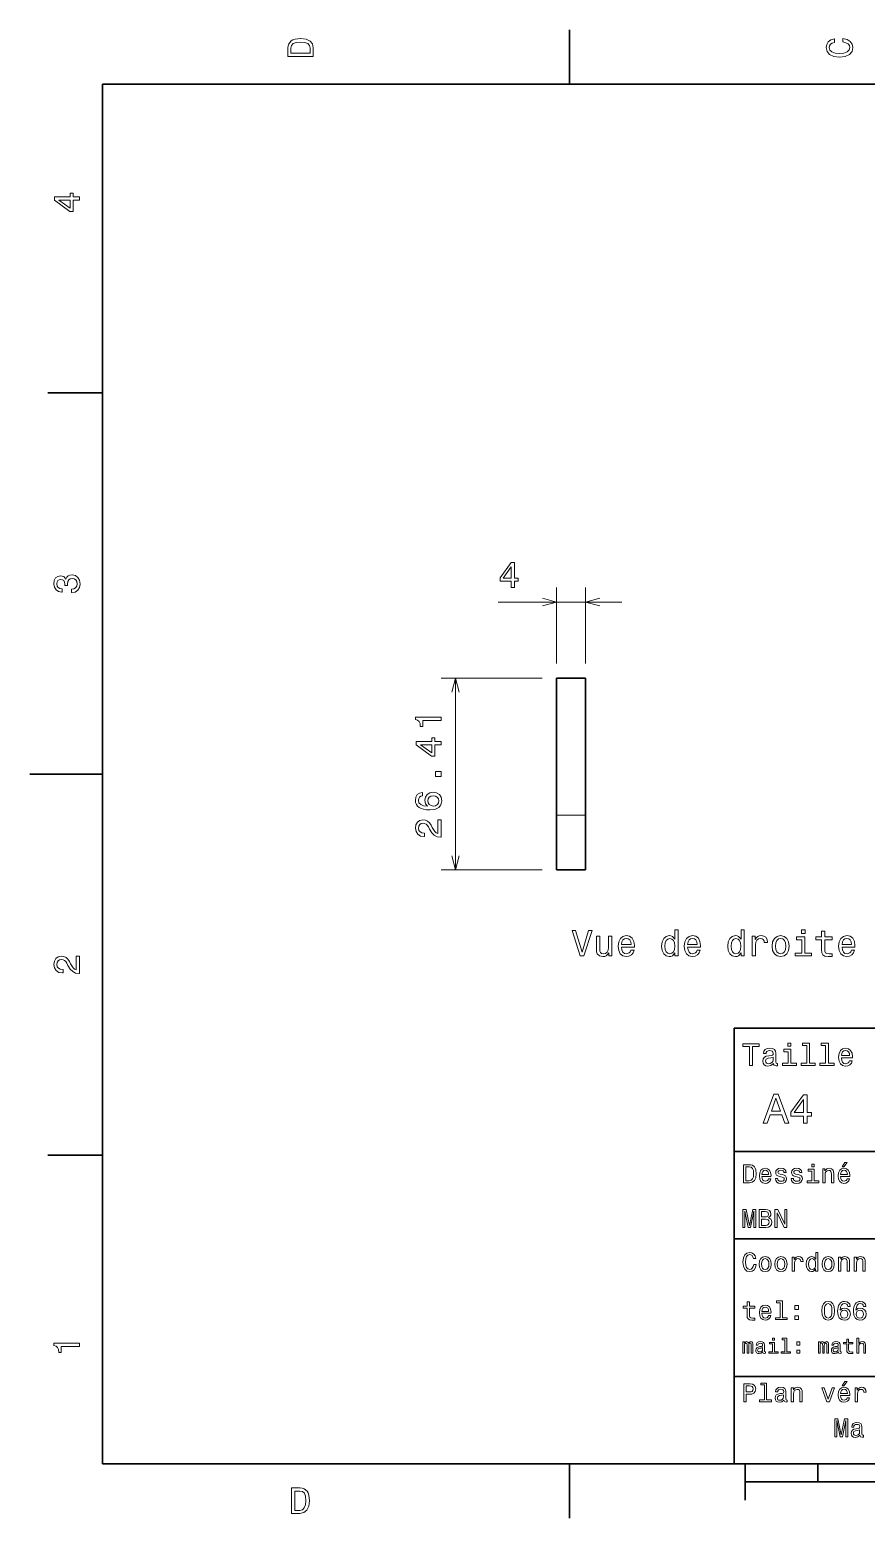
# Model space of a CAD drawing. Extents: x 0 to 297, y 0 to 210.
# Drawn here: x 0 to 115.2, y 2.5 to 207.5 of the extents above; entities that cross this region are included whole.
import ezdxf

# ---------------------------------------------------------------- set-up
doc = ezdxf.new("R2010")
doc.units = 0

msp = doc.modelspace()

# ---------------------------------------------------------------- linework, layer by layer
at = {"color": 7, "lineweight": 35, "ltscale": 0.1875}
for p, q in [((74.300003, 200), (74.300003, 207.5)), ((10, 157.5), (2.5, 157.5)), ((10, 52.5), (2.5, 52.5)), ((74.300003, 10), (74.300003, 2.5))]:
    msp.add_line(p, q, dxfattribs=at)
at = {"color": 7, "lineweight": 35}
for p, q in [((287, 200), (10, 200)), ((10, 200), (10, 10)), ((97, 10), (97, 70)), ((97, 70), (287, 70)), ((97, 53), (162, 53)), ((97, 41), (162, 41)), ((97, 22), (162, 22)), ((10, 10), (287, 10)), ((97, 10), (287, 10)), ((98.5, 7.5), (198.5, 7.5))]:
    msp.add_line(p, q, dxfattribs=at)
at = {"color": 7, "lineweight": 13, "ltscale": 0.262102}
for p, q in [((72.533432, 120.203941), (72.533432, 130.688004)), ((76.533432, 120.203941), (76.533432, 130.688004))]:
    msp.add_line(p, q, dxfattribs=at)
at = {"color": 7, "lineweight": 13, "ltscale": 0.425901}
msp.add_line((64.497406, 128.688004), (81.533432, 128.688004), dxfattribs=at)
at = {"color": 7, "lineweight": 13, "ltscale": 0.347848}
for p, q in [((70.533432, 118.203941), (56.61953, 118.203941)), ((70.533432, 91.795059), (56.61953, 91.795059))]:
    msp.add_line(p, q, dxfattribs=at)
at = {"color": 7, "lineweight": 13}
msp.add_line((58.61953, 91.795059), (58.61953, 118.203941), dxfattribs=at)
at = {"color": 7, "lineweight": 35, "ltscale": 0.471283}
for p, q in [((72.533432, 99.352638), (72.533432, 118.203941)), ((76.533432, 99.352638), (76.533432, 118.203941))]:
    msp.add_line(p, q, dxfattribs=at)
at = {"color": 7, "lineweight": 35, "ltscale": 0.1}
for p, q in [((76.533432, 118.203941), (72.533432, 118.203941)), ((76.533432, 91.795059), (72.533432, 91.795059))]:
    msp.add_line(p, q, dxfattribs=at)
at = {"color": 7, "lineweight": 35, "ltscale": 0.25}
msp.add_line((10, 105), (0, 105), dxfattribs=at)
at = {"color": 7, "lineweight": 13, "ltscale": 0.1}
msp.add_line((76.533432, 99.352638), (72.533432, 99.352638), dxfattribs=at)
at = {"color": 7, "lineweight": 35, "ltscale": 0.188939}
for p, q in [((72.533432, 99.352638), (72.533432, 91.795059)), ((76.533432, 99.352638), (76.533432, 91.795059))]:
    msp.add_line(p, q, dxfattribs=at)
at = {"color": 7, "lineweight": 35, "ltscale": 0.125}
msp.add_line((98.5, 10), (98.5, 5), dxfattribs=at)
at = {"color": 7, "lineweight": 35, "ltscale": 0.0625}
msp.add_line((108.5, 10), (108.5, 7.5), dxfattribs=at)
at = {"color": 7, "lineweight": 13}
for points in [[(35.533215, 204.994965), (35.533215, 203.829971), (39.033215, 203.829971), (39.033215, 204.994965), (38.922264, 205.544678), (38.584366, 205.953171), (38.034657, 206.205338), (37.283215, 206.296112), (36.516644, 206.215424), (36.21405, 206.114563), (35.971977, 205.973343), (35.644165, 205.56485), (35.563473, 205.297562)], [(35.951801, 204.959656), (36.027451, 205.342941), (36.259438, 205.605194), (36.672985, 205.761536), (37.283215, 205.811966), (37.873272, 205.756485), (38.286816, 205.600143), (38.533936, 205.332855), (38.614628, 204.959656), (38.614628, 204.298996), (35.951801, 204.298996)], [(111.93206, 205.817017), (112.35569, 205.716141), (112.658287, 205.549713), (112.844887, 205.317734), (112.905403, 205.045395), (112.814629, 204.71759), (112.54229, 204.460388), (112.098488, 204.28891), (111.483215, 204.233429), (110.872986, 204.28891), (110.424141, 204.455338), (110.151802, 204.71254), (110.055984, 205.045395), (110.106415, 205.287476), (110.247627, 205.494247), (110.474571, 205.655624), (110.787247, 205.766571), (110.787247, 206.245682), (110.308144, 206.094391), (109.94503, 205.832138), (109.718086, 205.474075), (109.637398, 205.045395), (109.763474, 204.510818), (110.116501, 204.10231), (110.696472, 203.840057), (111.483215, 203.749283), (112.269958, 203.840057), (112.84993, 204.10231), (113.208, 204.510818), (113.329041, 205.045395), (113.233215, 205.51442), (112.965927, 205.892654), (112.527161, 206.159943), (111.93206, 206.301163)], [(6.833213, 184.02739), (6.833213, 184.481277), (5.965778, 184.481277), (5.965778, 184.98056), (5.56232, 184.98056), (5.56232, 184.481277), (3.408862, 184.481277), (3.408862, 184.022339), (5.521974, 182.489197), (5.965778, 182.489197), (5.965778, 184.02739)], [(5.56232, 182.912827), (3.993876, 184.02739), (5.56232, 184.02739)], [(66.292801, 130.688004), (66.746689, 130.688004), (66.746689, 131.555435), (67.245972, 131.555435), (67.245972, 131.958893), (66.746689, 131.958893), (66.746689, 134.11235), (66.287758, 134.11235), (64.754616, 131.999237), (64.754616, 131.555435), (66.292801, 131.555435)], [(65.178246, 131.958893), (66.292801, 133.527344), (66.292801, 131.958893)], [(5.73379, 129.979111), (5.769093, 129.979111), (6.253242, 130.059799), (6.616354, 130.296829), (6.848343, 130.670029), (6.934078, 131.164276), (6.848343, 131.688766), (6.626441, 132.082138), (6.273415, 132.334305), (5.819525, 132.425079), (5.521974, 132.384735), (5.279899, 132.273788), (5.0933, 132.092224), (4.957133, 131.850143), (4.684798, 132.177963), (4.251081, 132.293961), (3.857709, 132.218307), (3.560158, 132.00145), (3.373559, 131.648422), (3.307997, 131.164276), (3.388689, 130.710388), (3.610591, 130.362396), (3.963617, 130.135452), (4.432637, 130.059799), (4.46794, 130.059799), (4.46794, 130.508652), (4.145173, 130.548996), (3.913184, 130.680115), (3.771974, 130.891937), (3.721542, 131.189484), (3.761888, 131.451736), (3.867795, 131.643372), (4.039265, 131.759369), (4.271254, 131.804764), (4.518372, 131.759369), (4.684798, 131.638336), (4.785663, 131.426514), (4.815922, 131.139053), (4.810879, 130.942368), (5.209294, 130.942368), (5.199208, 131.189484), (5.244596, 131.507217), (5.365634, 131.744247), (5.56232, 131.885452), (5.819525, 131.935883), (6.112032, 131.880417), (6.328891, 131.734161), (6.465058, 131.502167), (6.510447, 131.194534), (6.460014, 130.876801), (6.308718, 130.644821), (6.066643, 130.498566), (5.73379, 130.443085)], [(56.61953, 112.380768), (56.61953, 112.839699), (53.094315, 112.839699), (53.094315, 112.496765), (53.401951, 112.405983), (53.608727, 112.224426), (53.729763, 111.947052), (53.770107, 111.563766), (54.128178, 111.563766), (54.128178, 112.380768)], [(56.61953, 109.012901), (56.61953, 109.466789), (55.752098, 109.466789), (55.752098, 109.966072), (55.34864, 109.966072), (55.34864, 109.466789), (53.195179, 109.466789), (53.195179, 109.007858), (55.308292, 107.474716), (55.752098, 107.474716), (55.752098, 109.012901)], [(55.34864, 107.898346), (53.780193, 109.012901), (55.34864, 109.012901)], [(56.61953, 104.65152), (56.61953, 105.347481), (55.868092, 105.347481), (55.868092, 104.65152)], [(54.062614, 102.473854), (53.654114, 102.378029), (53.351521, 102.156128), (53.159878, 101.813187), (53.094315, 101.369385), (53.12962, 101.071831), (53.225441, 100.814629), (53.381779, 100.587685), (53.60368, 100.396042), (53.881058, 100.244743), (54.218956, 100.133797), (54.617371, 100.063187), (55.066216, 100.043015), (55.782356, 100.123703), (56.301807, 100.370827), (56.614487, 100.769241), (56.720398, 101.313911), (56.629616, 101.803101), (56.392586, 102.1763), (56.019386, 102.418373), (55.545326, 102.504112), (55.066216, 102.418373), (54.698059, 102.186386), (54.466072, 101.828316), (54.385384, 101.384514), (54.486248, 100.905411), (54.773712, 100.54734), (54.218956, 100.622986), (53.820541, 100.78437), (53.583508, 101.031487), (53.502815, 101.374428), (53.543163, 101.626587), (53.649071, 101.81823), (53.825584, 101.944313), (54.062614, 102.009872)], [(55.550369, 102.014915), (55.868092, 101.959442), (56.110168, 101.81823), (56.271549, 101.591286), (56.321983, 101.308868), (56.271549, 101.011314), (56.115211, 100.78437), (55.873135, 100.638115), (55.555412, 100.592728), (55.242729, 100.643158), (55.005699, 100.78437), (54.854401, 101.016357), (54.798927, 101.329041), (54.854401, 101.601372), (55.000656, 101.81823), (55.237686, 101.959442)], [(56.61953, 96.296906), (56.61953, 98.702522), (56.185814, 98.702522), (56.185814, 96.801231), (55.948784, 96.907135), (55.752098, 97.088692), (55.394028, 97.648491), (55.242729, 97.946037), (55.025871, 98.278893), (54.773712, 98.515923), (54.476158, 98.652092), (54.138264, 98.702522), (53.714634, 98.616791), (53.381779, 98.379761), (53.169964, 98.016647), (53.094315, 97.547623), (53.18005, 97.063477), (53.417084, 96.69532), (53.795322, 96.45829), (54.294605, 96.377594), (54.365208, 96.377594), (54.365208, 96.836533), (54.324863, 96.836533), (53.981922, 96.88192), (53.729763, 97.018089), (53.568378, 97.234947), (53.512905, 97.522408), (53.563335, 97.814919), (53.689415, 98.031776), (53.886101, 98.172989), (54.133221, 98.223419), (54.365208, 98.188118), (54.561897, 98.092293), (54.733364, 97.930908), (54.884659, 97.709007), (55.046043, 97.411461), (55.358727, 96.917221), (55.691578, 96.569237), (56.095036, 96.362465), (56.604401, 96.296906)], [(76.928963, 83.443474), (76.051445, 80.462929), (75.148705, 83.443474), (74.669601, 83.443474), (75.799286, 79.938431), (76.303604, 79.938431), (77.408073, 83.443474)], [(80.131416, 82.646645), (79.687607, 82.646645), (79.687607, 81.083244), (79.637177, 80.720131), (79.490921, 80.457886), (79.263977, 80.296501), (78.966431, 80.246071), (78.729401, 80.286415), (78.578102, 80.407448), (78.492363, 80.61422), (78.472191, 80.906731), (78.472191, 82.646645), (78.028389, 82.646645), (78.028389, 80.866386), (78.043518, 80.508316), (78.139343, 80.210762), (78.431847, 79.938431), (78.900864, 79.842613), (79.15303, 79.877914), (79.369888, 79.968689), (79.556488, 80.125031), (79.707787, 80.351974), (79.707787, 79.938431), (80.131416, 79.938431)], [(81.467873, 81.163933), (83.243088, 81.163933), (83.248131, 81.370705), (83.167435, 81.950676), (82.945534, 82.384399), (82.592514, 82.646645), (82.123489, 82.742462), (81.664558, 82.641602), (81.311531, 82.359177), (81.084587, 81.900246), (81.003891, 81.295059), (81.079544, 80.674744), (81.306488, 80.220848), (81.654472, 79.938431), (82.10836, 79.842613), (82.501732, 79.908173), (82.824501, 80.079643), (83.061531, 80.351974), (83.197701, 80.715088), (82.758934, 80.715088), (82.668159, 80.513359), (82.537033, 80.362061), (82.163834, 80.241028), (81.876373, 80.296501), (81.659515, 80.473015), (81.518303, 80.760475), (81.467873, 81.148804)], [(81.467873, 81.537132), (81.523346, 81.885117), (81.659515, 82.142319), (81.866287, 82.29866), (82.138618, 82.354134), (82.405914, 82.29866), (82.612686, 82.142319), (82.738762, 81.885117), (82.784149, 81.537132)], [(88.815857, 80.357018), (88.815857, 79.938431), (89.259659, 79.938431), (89.259659, 83.559471), (88.820892, 83.559471), (88.820892, 82.233101), (88.483002, 82.616386), (88.27623, 82.707161), (88.0392, 82.742462), (87.610519, 82.641602), (87.277672, 82.359177), (87.060806, 81.905289), (86.985161, 81.295059), (87.060806, 80.68483), (87.277672, 80.225891), (87.610519, 79.938431), (88.0392, 79.842613), (88.27623, 79.877914), (88.488045, 79.968689)], [(88.114845, 82.344048), (88.407349, 82.273445), (88.629257, 82.076759), (88.760376, 81.748947), (88.810806, 81.295059), (88.760376, 80.836128), (88.629257, 80.508316), (88.407349, 80.306587), (88.114845, 80.241028), (87.837463, 80.306587), (87.625648, 80.508316), (87.484444, 80.841171), (87.439049, 81.295059), (87.484444, 81.743904), (87.625648, 82.071716), (87.837463, 82.273445)], [(90.575943, 81.163933), (92.351158, 81.163933), (92.356201, 81.370705), (92.275505, 81.950676), (92.053604, 82.384399), (91.700577, 82.646645), (91.23156, 82.742462), (90.772629, 82.641602), (90.419601, 82.359177), (90.192657, 81.900246), (90.111961, 81.295059), (90.187614, 80.674744), (90.414558, 80.220848), (90.762543, 79.938431), (91.216431, 79.842613), (91.609802, 79.908173), (91.932571, 80.079643), (92.169601, 80.351974), (92.305771, 80.715088), (91.867004, 80.715088), (91.77623, 80.513359), (91.645103, 80.362061), (91.271904, 80.241028), (90.984444, 80.296501), (90.767578, 80.473015), (90.626373, 80.760475), (90.575943, 81.148804)], [(90.575943, 81.537132), (90.631416, 81.885117), (90.767578, 82.142319), (90.97435, 82.29866), (91.246689, 82.354134), (91.513977, 82.29866), (91.720749, 82.142319), (91.846832, 81.885117), (91.89222, 81.537132)], [(97.92392, 80.357018), (97.92392, 79.938431), (98.367729, 79.938431), (98.367729, 83.559471), (97.92897, 83.559471), (97.92897, 82.233101), (97.591072, 82.616386), (97.3843, 82.707161), (97.147263, 82.742462), (96.71859, 82.641602), (96.385742, 82.359177), (96.168884, 81.905289), (96.093231, 81.295059), (96.168884, 80.68483), (96.385742, 80.225891), (96.71859, 79.938431), (97.147263, 79.842613), (97.3843, 79.877914), (97.596115, 79.968689)], [(97.222916, 82.344048), (97.515427, 82.273445), (97.73732, 82.076759), (97.868446, 81.748947), (97.918884, 81.295059), (97.868446, 80.836128), (97.73732, 80.508316), (97.515427, 80.306587), (97.222916, 80.241028), (96.945541, 80.306587), (96.733719, 80.508316), (96.592514, 80.841171), (96.547119, 81.295059), (96.592514, 81.743904), (96.733719, 82.071716), (96.945541, 82.273445)], [(99.462105, 79.938431), (99.905914, 79.938431), (99.905914, 81.486702), (99.951302, 81.859901), (100.087463, 82.12719), (100.309372, 82.288574), (100.606918, 82.344048), (100.828819, 82.308746), (100.995247, 82.207886), (101.096115, 82.036415), (101.131416, 81.804428), (101.580261, 81.804428), (101.519745, 82.212929), (101.353317, 82.505432), (101.075943, 82.681946), (100.697701, 82.742462), (100.440491, 82.702118), (100.21859, 82.601257), (100.021904, 82.429787), (99.865562, 82.1978), (99.865562, 82.646645), (99.462105, 82.646645)], [(102.200577, 81.290016), (102.281273, 80.674744), (102.51326, 80.220848), (102.881416, 79.938431), (103.375648, 79.842613), (103.864845, 79.938431), (104.233002, 80.215805), (104.464989, 80.669701), (104.55072, 81.290016), (104.464989, 81.905289), (104.233002, 82.36422), (103.864845, 82.641602), (103.375648, 82.742462), (102.881416, 82.641602), (102.51326, 82.359177), (102.281273, 81.905289)], [(102.654465, 81.295059), (102.69986, 81.748947), (102.841064, 82.076759), (103.068016, 82.278488), (103.375648, 82.349091), (103.678246, 82.278488), (103.90519, 82.081802), (104.046402, 81.748947), (104.096832, 81.295059), (104.046402, 80.836128), (103.90519, 80.503273), (103.678246, 80.301544), (103.375648, 80.235985), (103.068016, 80.301544), (102.841064, 80.503273), (102.69986, 80.836128)], [(106.72435, 80.31163), (106.72435, 82.555862), (105.584579, 82.555862), (105.584579, 82.177628), (106.280548, 82.177628), (106.280548, 80.31163), (105.372772, 80.31163), (105.372772, 79.938431), (107.64222, 79.938431), (107.64222, 80.31163)], [(106.739487, 83.559471), (106.270462, 83.559471), (106.270462, 83.055145), (106.739487, 83.055145)], [(108.998848, 82.177628), (108.998848, 80.820999), (109.029106, 80.382233), (109.170319, 80.079643), (109.452744, 79.90313), (109.931847, 79.842613), (110.456345, 79.867828), (110.456345, 80.251114), (110.073059, 80.220848), (109.725067, 80.2612), (109.538475, 80.387276), (109.457779, 80.599091), (109.442657, 80.896645), (109.442657, 82.177628), (110.456345, 82.177628), (110.456345, 82.555862), (109.442657, 82.555862), (109.442657, 83.347656), (108.998848, 83.347656), (108.998848, 82.555862), (108.232277, 82.555862), (108.232277, 82.177628)], [(111.828094, 81.163933), (113.603317, 81.163933), (113.608353, 81.370705), (113.527664, 81.950676), (113.305763, 82.384399), (112.952736, 82.646645), (112.483719, 82.742462), (112.02478, 82.641602), (111.671753, 82.359177), (111.444809, 81.900246), (111.36412, 81.295059), (111.439774, 80.674744), (111.666718, 80.220848), (112.014694, 79.938431), (112.468582, 79.842613), (112.861961, 79.908173), (113.184723, 80.079643), (113.421753, 80.351974), (113.557922, 80.715088), (113.119164, 80.715088), (113.028381, 80.513359), (112.897263, 80.362061), (112.524063, 80.241028), (112.236603, 80.296501), (112.019745, 80.473015), (111.878525, 80.760475), (111.828094, 81.148804)], [(111.828094, 81.537132), (111.883575, 81.885117), (112.019745, 82.142319), (112.226517, 82.29866), (112.498848, 82.354134), (112.766144, 82.29866), (112.972916, 82.142319), (113.098991, 81.885117), (113.144379, 81.537132)], [(6.833213, 77.519447), (6.833213, 79.925072), (6.399496, 79.925072), (6.399496, 78.023773), (6.162464, 78.129684), (5.965778, 78.311241), (5.607709, 78.871033), (5.456412, 79.168587), (5.239553, 79.501442), (4.987392, 79.738472), (4.689842, 79.874641), (4.351945, 79.925072), (3.928314, 79.839333), (3.595461, 79.602303), (3.383646, 79.239189), (3.307997, 78.770172), (3.393732, 78.286018), (3.630764, 77.91787), (4.009006, 77.680832), (4.508286, 77.600143), (4.578891, 77.600143), (4.578891, 78.059074), (4.538545, 78.059074), (4.195605, 78.104462), (3.943444, 78.240631), (3.782061, 78.457489), (3.726585, 78.744957), (3.777017, 79.03746), (3.903098, 79.254318), (4.099784, 79.395531), (4.346902, 79.445961), (4.578891, 79.41066), (4.775577, 79.314842), (4.947046, 79.153458), (5.098343, 78.931557), (5.259727, 78.634003), (5.572406, 78.139771), (5.90526, 77.791786), (6.308718, 77.585014), (6.818084, 77.519447)], [(99.102303, 64.837173), (99.5, 64.837173), (99.5, 67.47406), (100.407784, 67.47406), (100.407784, 67.837173), (98.190201, 67.837173), (98.190201, 67.47406), (99.102303, 67.47406)], [(104.786743, 67.940918), (104.384727, 67.940918), (104.384727, 67.508644), (104.786743, 67.508644)], [(106.969742, 67.621033), (106.969742, 65.157059), (106.187317, 65.157059), (106.187317, 64.837173), (108.128242, 64.837173), (108.128242, 65.157059), (107.350143, 65.157059), (107.350143, 67.940918), (106.373199, 67.940918), (106.373199, 67.621033)], [(109.572044, 67.621033), (109.572044, 65.157059), (108.789627, 65.157059), (108.789627, 64.837173), (110.730545, 64.837173), (110.730545, 65.157059), (109.952454, 65.157059), (109.952454, 67.940918), (108.975502, 67.940918), (108.975502, 67.621033)], [(102.387611, 65.139771), (102.387611, 65.126801), (102.409225, 64.979828), (102.47406, 64.876076), (102.746399, 64.793945), (102.958214, 64.828529), (102.958214, 65.122475), (102.867432, 65.109505), (102.746399, 65.165703), (102.724785, 65.338615), (102.724785, 66.540344), (102.672913, 66.84726), (102.521614, 67.0634), (102.257927, 67.193085), (101.886169, 67.240631), (101.523056, 67.188759), (101.255043, 67.041786), (101.086456, 66.812675), (101.030258, 66.510086), (101.030258, 66.484146), (101.371758, 66.484146), (101.402016, 66.665703), (101.497116, 66.795387), (101.65274, 66.873199), (101.873199, 66.903458), (102.085014, 66.881844), (102.236313, 66.817001), (102.327087, 66.704605), (102.357346, 66.548988), (102.340057, 66.367432), (102.270897, 66.276657), (102.097984, 66.233429), (101.773773, 66.198845), (101.402016, 66.121033), (101.138329, 65.982704), (100.982712, 65.766571), (100.935158, 65.446686), (100.978386, 65.161385), (101.112389, 64.949562), (101.328529, 64.815559), (101.626801, 64.768013), (102.028816, 64.858788)], [(102.344383, 65.649857), (102.292511, 65.425072), (102.154182, 65.252159), (101.946686, 65.139771), (101.691643, 65.100861), (101.527374, 65.122475), (101.41066, 65.191643), (101.337173, 65.312675), (101.315559, 65.481262), (101.332855, 65.632561), (101.402016, 65.740631), (101.678673, 65.861671), (102.028816, 65.913544), (102.344383, 66.017288)], [(104.773773, 65.157059), (104.773773, 67.080688), (103.796829, 67.080688), (103.796829, 66.756485), (104.393372, 66.756485), (104.393372, 65.157059), (103.615273, 65.157059), (103.615273, 64.837173), (105.560516, 64.837173), (105.560516, 65.157059)], [(111.750717, 65.887604), (113.272339, 65.887604), (113.276657, 66.064842), (113.207497, 66.561958), (113.017288, 66.933716), (112.714699, 67.158501), (112.312683, 67.240631), (111.919312, 67.154175), (111.616714, 66.912102), (111.422188, 66.51873), (111.353027, 66), (111.41787, 65.4683), (111.612396, 65.079247), (111.91066, 64.837173), (112.299713, 64.755043), (112.636887, 64.811234), (112.913544, 64.958214), (113.116714, 65.191643), (113.233429, 65.502876), (112.857346, 65.502876), (112.779541, 65.329971), (112.667145, 65.200287), (112.34726, 65.096542), (112.100868, 65.144089), (111.914986, 65.295387), (111.793945, 65.541786), (111.750717, 65.874634)], [(111.750717, 66.207489), (111.798271, 66.50576), (111.914986, 66.726219), (112.092216, 66.860229), (112.325653, 66.907776), (112.554756, 66.860229), (112.731987, 66.726219), (112.840057, 66.50576), (112.878967, 66.207489)], [(100.982712, 56.9049), (101.51297, 56.9049), (101.933716, 58.080692), (103.530258, 58.080692), (103.951012, 56.9049), (104.492798, 56.9049), (103.028816, 60.910664), (102.440926, 60.910664)], [(102.118156, 58.570606), (102.734871, 60.334293), (103.351585, 58.570606)], [(106.521614, 56.9049), (107.040344, 56.9049), (107.040344, 57.896255), (107.610954, 57.896255), (107.610954, 58.357349), (107.040344, 58.357349), (107.040344, 60.818443), (106.515854, 60.818443), (104.763687, 58.403458), (104.763687, 57.896255), (106.521614, 57.896255)], [(105.247841, 58.357349), (106.521614, 60.149857), (106.521614, 58.357349)], [(107.992798, 51.27702), (107.657784, 51.27702), (107.657784, 50.916786), (107.992798, 50.916786)], [(111.84726, 50.88797), (112.059799, 50.88797), (112.560516, 51.500362), (112.207489, 51.500362)], [(99.080688, 51.190563), (98.248558, 51.190563), (98.248558, 48.690563), (99.080688, 48.690563), (99.473343, 48.769814), (99.765129, 49.011169), (99.945244, 49.40382), (100.010086, 49.940563), (99.952446, 50.488113), (99.880402, 50.70425), (99.779541, 50.877163), (99.487755, 51.111313), (99.296829, 51.168949)], [(99.055473, 50.891571), (99.329254, 50.837536), (99.516571, 50.671829), (99.628242, 50.376442), (99.664268, 49.940563), (99.624641, 49.519093), (99.51297, 49.223705), (99.322044, 49.047192), (99.055473, 48.989555), (98.583572, 48.989555), (98.583572, 50.891571)], [(100.784584, 49.565922), (102.052597, 49.565922), (102.056198, 49.713619), (101.998558, 50.127884), (101.840057, 50.437683), (101.587898, 50.625), (101.252884, 50.693443), (100.925072, 50.621399), (100.672913, 50.41967), (100.510803, 50.091862), (100.453171, 49.659584), (100.507202, 49.216499), (100.669312, 48.892292), (100.91787, 48.690563), (101.242073, 48.62212), (101.523056, 48.668949), (101.753601, 48.791428), (101.922913, 48.98595), (102.020172, 49.245319), (101.706772, 49.245319), (101.64193, 49.101227), (101.548271, 48.993156), (101.2817, 48.9067), (101.07637, 48.946327), (100.921471, 49.072407), (100.820602, 49.27774), (100.784584, 49.555115)], [(100.784584, 49.832493), (100.824211, 50.081055), (100.921471, 50.264771), (101.069168, 50.376442), (101.263687, 50.416069), (101.454613, 50.376442), (101.602303, 50.264771), (101.69236, 50.081055), (101.724785, 49.832493)], [(103.623199, 49.818085), (103.317001, 49.890129), (103.090057, 49.972984), (103.014412, 50.142292), (103.036026, 50.261169), (103.111671, 50.347622), (103.234146, 50.401657), (103.41066, 50.423271), (103.579971, 50.401657), (103.713257, 50.336815), (103.799713, 50.239555), (103.835732, 50.109871), (104.145531, 50.109871), (104.145531, 50.117077), (104.091499, 50.351227), (103.943802, 50.534943), (103.713257, 50.650219), (103.41066, 50.693443), (103.104469, 50.650219), (102.881126, 50.531342), (102.740631, 50.354828), (102.697403, 50.131485), (102.729828, 49.915348), (102.830688, 49.76405), (102.996399, 49.655983), (103.237755, 49.580334), (103.590775, 49.493877), (103.806915, 49.40382), (103.864555, 49.331772), (103.886169, 49.223705), (103.853745, 49.09042), (103.767288, 48.989555), (103.626801, 48.924713), (103.439484, 48.903099), (103.241356, 48.924713), (103.09726, 49.000362), (103, 49.122841), (102.960373, 49.292149), (102.654175, 49.292149), (102.704613, 49.003963), (102.852303, 48.795029), (103.086456, 48.668949), (103.41066, 48.62212), (103.749283, 48.668949), (103.997841, 48.795029), (104.149139, 48.996758), (104.203171, 49.259727), (104.163544, 49.486671), (104.051872, 49.641571), (103.868156, 49.742435)], [(105.791786, 49.818085), (105.485588, 49.890129), (105.258644, 49.972984), (105.182999, 50.142292), (105.204613, 50.261169), (105.280258, 50.347622), (105.40274, 50.401657), (105.579254, 50.423271), (105.748558, 50.401657), (105.881844, 50.336815), (105.9683, 50.239555), (106.004326, 50.109871), (106.314117, 50.109871), (106.314117, 50.117077), (106.260086, 50.351227), (106.112396, 50.534943), (105.881844, 50.650219), (105.579254, 50.693443), (105.273056, 50.650219), (105.049713, 50.531342), (104.909225, 50.354828), (104.865997, 50.131485), (104.898415, 49.915348), (104.999283, 49.76405), (105.164986, 49.655983), (105.406342, 49.580334), (105.759369, 49.493877), (105.975502, 49.40382), (106.033142, 49.331772), (106.054756, 49.223705), (106.022339, 49.09042), (105.935883, 48.989555), (105.795387, 48.924713), (105.60807, 48.903099), (105.409943, 48.924713), (105.265854, 49.000362), (105.168587, 49.122841), (105.12896, 49.292149), (104.822769, 49.292149), (104.873199, 49.003963), (105.020897, 48.795029), (105.255043, 48.668949), (105.579254, 48.62212), (105.91787, 48.668949), (106.166428, 48.795029), (106.317726, 48.996758), (106.371758, 49.259727), (106.33213, 49.486671), (106.220459, 49.641571), (106.036743, 49.742435)], [(107.981987, 48.957134), (107.981987, 50.560158), (107.16787, 50.560158), (107.16787, 50.289986), (107.664986, 50.289986), (107.664986, 48.957134), (107.016571, 48.957134), (107.016571, 48.690563), (108.637611, 48.690563), (108.637611, 48.957134)], [(109.181557, 48.690563), (109.498558, 48.690563), (109.498558, 49.807278), (109.530983, 50.063042), (109.635445, 50.250362), (109.797546, 50.365635), (110.013687, 50.408863), (110.1866, 50.372841), (110.29467, 50.275578), (110.348701, 50.113472), (110.366714, 49.897335), (110.366714, 48.690563), (110.683716, 48.690563), (110.683716, 49.962177), (110.669312, 50.217941), (110.604469, 50.430477), (110.39193, 50.625), (110.060516, 50.693443), (109.876801, 50.668228), (109.721901, 50.599785), (109.588615, 50.484512), (109.484146, 50.329613), (109.484146, 50.625), (109.181557, 50.625)], [(111.627518, 49.565922), (112.895531, 49.565922), (112.899132, 49.713619), (112.841499, 50.127884), (112.682999, 50.437683), (112.430832, 50.625), (112.095825, 50.693443), (111.768013, 50.621399), (111.515854, 50.41967), (111.353745, 50.091862), (111.296112, 49.659584), (111.350143, 49.216499), (111.512245, 48.892292), (111.760803, 48.690563), (112.085014, 48.62212), (112.365997, 48.668949), (112.596542, 48.791428), (112.765854, 48.98595), (112.863113, 49.245319), (112.549713, 49.245319), (112.484871, 49.101227), (112.391212, 48.993156), (112.124641, 48.9067), (111.919312, 48.946327), (111.764412, 49.072407), (111.663544, 49.27774), (111.627518, 49.555115)], [(111.627518, 49.832493), (111.667145, 50.081055), (111.764412, 50.264771), (111.912102, 50.376442), (112.106628, 50.416069), (112.297546, 50.376442), (112.445244, 50.264771), (112.535301, 50.081055), (112.567726, 49.832493)], [(98.183716, 42.530979), (98.461098, 42.530979), (98.461098, 44.80043), (98.929398, 42.530979), (99.239197, 42.530979), (99.703888, 44.80043), (99.703888, 42.530979), (99.984871, 42.530979), (99.984871, 45.030979), (99.545387, 45.030979), (99.084297, 42.826366), (98.626801, 45.030979), (98.183716, 45.030979)], [(101.703171, 43.881844), (101.95533, 44.090778), (102.020172, 44.231266), (102.041786, 44.404179), (101.994957, 44.674351), (101.854469, 44.868874), (101.627518, 44.987751), (101.310516, 45.030979), (100.420746, 45.030979), (100.420746, 42.530979), (101.360954, 42.530979), (101.695969, 42.581413), (101.944527, 42.729107), (102.099426, 42.963257), (102.153458, 43.280258), (102.12104, 43.492794), (102.034584, 43.669308), (101.894089, 43.798992)], [(101.242073, 43.993515), (100.752159, 43.993515), (100.752159, 44.731987), (101.270897, 44.731987), (101.465416, 44.710373), (101.602303, 44.645531), (101.685158, 44.533859), (101.713974, 44.368156), (101.681557, 44.20245), (101.5951, 44.087173), (101.447403, 44.015129)], [(101.321327, 42.829971), (100.752159, 42.829971), (100.752159, 43.690922), (101.288902, 43.690922), (101.515854, 43.665707), (101.677956, 43.590057), (101.775215, 43.460373), (101.80764, 43.273052), (101.775215, 43.074928), (101.685158, 42.938038), (101.533859, 42.855186)], [(102.600143, 42.530979), (102.899139, 42.530979), (102.899139, 44.580692), (103.857346, 42.530979), (104.242798, 42.530979), (104.242798, 45.030979), (103.940201, 45.030979), (103.940201, 42.981266), (102.992798, 45.030979), (102.600143, 45.030979)], [(99.66787, 37.460373), (99.595818, 37.15778), (99.476944, 36.941643), (99.311241, 36.808357), (99.116714, 36.765129), (98.882568, 36.829971), (98.698845, 37.024494), (98.57637, 37.341499), (98.536743, 37.780979), (98.57637, 38.216858), (98.695244, 38.537464), (98.87896, 38.731987), (99.116714, 38.80043), (99.289627, 38.764408), (99.437317, 38.663544), (99.552597, 38.501442), (99.631844, 38.278099), (99.97406, 38.278099), (99.865997, 38.620316), (99.678673, 38.879681), (99.422913, 39.041786), (99.116714, 39.099422), (98.734871, 39.009365), (98.443085, 38.757202), (98.25576, 38.342937), (98.190926, 37.780979), (98.25576, 37.219021), (98.443085, 36.804756), (98.734871, 36.548992), (99.116714, 36.462536), (99.451729, 36.530979), (99.721901, 36.721901), (99.912827, 37.035301), (100.013687, 37.460373)], [(108.201729, 36.829971), (108.201729, 36.530979), (108.51873, 36.530979), (108.51873, 39.117435), (108.20533, 39.117435), (108.20533, 38.170029), (107.963974, 38.443802), (107.816284, 38.508644), (107.646973, 38.533859), (107.340775, 38.461815), (107.103027, 38.260086), (106.948128, 37.935879), (106.894089, 37.5), (106.948128, 37.064121), (107.103027, 36.736309), (107.340775, 36.530979), (107.646973, 36.462536), (107.816284, 36.487751), (107.967575, 36.552593)], [(100.413544, 37.496399), (100.471184, 37.056915), (100.636887, 36.732708), (100.899857, 36.530979), (101.252884, 36.462536), (101.602303, 36.530979), (101.865273, 36.729107), (102.030983, 37.053314), (102.092216, 37.496399), (102.030983, 37.935879), (101.865273, 38.263687), (101.602303, 38.461815), (101.252884, 38.533859), (100.899857, 38.461815), (100.636887, 38.260086), (100.471184, 37.935879)], [(100.737755, 37.5), (100.770172, 37.824207), (100.87104, 38.058357), (101.033142, 38.20245), (101.252884, 38.25288), (101.469017, 38.20245), (101.631126, 38.061958), (101.731987, 37.824207), (101.768013, 37.5), (101.731987, 37.172188), (101.631126, 36.934437), (101.469017, 36.790344), (101.252884, 36.743515), (101.033142, 36.790344), (100.87104, 36.934437), (100.770172, 37.172188)], [(102.58213, 37.496399), (102.639771, 37.056915), (102.805473, 36.732708), (103.068443, 36.530979), (103.421471, 36.462536), (103.770897, 36.530979), (104.033859, 36.729107), (104.19957, 37.053314), (104.260803, 37.496399), (104.19957, 37.935879), (104.033859, 38.263687), (103.770897, 38.461815), (103.421471, 38.533859), (103.068443, 38.461815), (102.805473, 38.260086), (102.639771, 37.935879)], [(102.906342, 37.5), (102.938759, 37.824207), (103.039627, 38.058357), (103.201729, 38.20245), (103.421471, 38.25288), (103.637611, 38.20245), (103.799713, 38.061958), (103.900574, 37.824207), (103.9366, 37.5), (103.900574, 37.172188), (103.799713, 36.934437), (103.637611, 36.790344), (103.421471, 36.743515), (103.201729, 36.790344), (103.039627, 36.934437), (102.938759, 37.172188)], [(104.963257, 36.530979), (105.280258, 36.530979), (105.280258, 37.636887), (105.312683, 37.903458), (105.409943, 38.094379), (105.568443, 38.209652), (105.780983, 38.249279), (105.939484, 38.224064), (106.058357, 38.152016), (106.130402, 38.029537), (106.155617, 37.863831), (106.476227, 37.863831), (106.432999, 38.155621), (106.314117, 38.364552), (106.115997, 38.490635), (105.845825, 38.533859), (105.662102, 38.505043), (105.503601, 38.432995), (105.363113, 38.310516), (105.251442, 38.144814), (105.251442, 38.465416), (104.963257, 38.465416)], [(107.701012, 38.249279), (107.909943, 38.198845), (108.068443, 38.058357), (108.162102, 37.824207), (108.198128, 37.5), (108.162102, 37.172188), (108.068443, 36.938038), (107.909943, 36.793949), (107.701012, 36.747116), (107.502884, 36.793949), (107.351585, 36.938038), (107.250717, 37.175793), (107.2183, 37.5), (107.250717, 37.820606), (107.351585, 38.054756), (107.502884, 38.198845)], [(109.087898, 37.496399), (109.145531, 37.056915), (109.311241, 36.732708), (109.574203, 36.530979), (109.927231, 36.462536), (110.276657, 36.530979), (110.539627, 36.729107), (110.70533, 37.053314), (110.766571, 37.496399), (110.70533, 37.935879), (110.539627, 38.263687), (110.276657, 38.461815), (109.927231, 38.533859), (109.574203, 38.461815), (109.311241, 38.260086), (109.145531, 37.935879)], [(109.412102, 37.5), (109.444527, 37.824207), (109.545387, 38.058357), (109.707489, 38.20245), (109.927231, 38.25288), (110.143372, 38.20245), (110.305473, 38.061958), (110.406342, 37.824207), (110.44236, 37.5), (110.406342, 37.172188), (110.305473, 36.934437), (110.143372, 36.790344), (109.927231, 36.743515), (109.707489, 36.790344), (109.545387, 36.934437), (109.444527, 37.172188)], [(111.350143, 36.530979), (111.667145, 36.530979), (111.667145, 37.647694), (111.69957, 37.903458), (111.804031, 38.090778), (111.966141, 38.206051), (112.182274, 38.249279), (112.355186, 38.213257), (112.463257, 38.115993), (112.517288, 37.953888), (112.535301, 37.737751), (112.535301, 36.530979), (112.852303, 36.530979), (112.852303, 37.802593), (112.837898, 38.058357), (112.773056, 38.270893), (112.560516, 38.465416), (112.229103, 38.533859), (112.045387, 38.508644), (111.890488, 38.440201), (111.757202, 38.324928), (111.65274, 38.170029), (111.65274, 38.465416), (111.350143, 38.465416)], [(113.51873, 36.530979), (113.835732, 36.530979), (113.835732, 37.647694), (113.868156, 37.903458), (113.972626, 38.090778), (114.134727, 38.206051), (114.350861, 38.249279), (114.523773, 38.213257), (114.631844, 38.115993), (114.685883, 37.953888), (114.703888, 37.737751), (114.703888, 36.530979), (115.020889, 36.530979), (115.020889, 37.802593), (115.006485, 38.058357), (114.941643, 38.270893), (114.729111, 38.465416), (114.39769, 38.533859), (114.213974, 38.508644), (114.059082, 38.440201), (113.925789, 38.324928), (113.821327, 38.170029), (113.821327, 38.465416), (113.51873, 38.465416)], [(98.763687, 31.449568), (98.763687, 30.480547), (98.785301, 30.167147), (98.886169, 29.951008), (99.087898, 29.824926), (99.430115, 29.7817), (99.804756, 29.799711), (99.804756, 30.073486), (99.530983, 30.051872), (99.282417, 30.08069), (99.149132, 30.170748), (99.091499, 30.322046), (99.080688, 30.534582), (99.080688, 31.449568), (99.804756, 31.449568), (99.804756, 31.71974), (99.080688, 31.71974), (99.080688, 32.285301), (98.763687, 32.285301), (98.763687, 31.71974), (98.216141, 31.71974), (98.216141, 31.449568)], [(100.784584, 30.725504), (102.052597, 30.725504), (102.056198, 30.873198), (101.998558, 31.287464), (101.840057, 31.597261), (101.587898, 31.784582), (101.252884, 31.853025), (100.925072, 31.780979), (100.672913, 31.57925), (100.510803, 31.25144), (100.453171, 30.819164), (100.507202, 30.37608), (100.669312, 30.051872), (100.91787, 29.850143), (101.242073, 29.7817), (101.523056, 29.828529), (101.753601, 29.951008), (101.922913, 30.145533), (102.020172, 30.404898), (101.706772, 30.404898), (101.64193, 30.260807), (101.548271, 30.152737), (101.2817, 30.066282), (101.07637, 30.105907), (100.921471, 30.231987), (100.820602, 30.437319), (100.784584, 30.714697)], [(100.784584, 30.992075), (100.824211, 31.240633), (100.921471, 31.424351), (101.069168, 31.536022), (101.263687, 31.575647), (101.454613, 31.536022), (101.602303, 31.424351), (101.69236, 31.240633), (101.724785, 30.992075)], [(103.306198, 32.170029), (103.306198, 30.116714), (102.654175, 30.116714), (102.654175, 29.850143), (104.271614, 29.850143), (104.271614, 30.116714), (103.623199, 30.116714), (103.623199, 32.4366), (102.809074, 32.4366), (102.809074, 32.170029)], [(105.341499, 31.247837), (105.838615, 31.247837), (105.838615, 31.784582), (105.341499, 31.784582)], [(109.059074, 31.071325), (109.113113, 30.505762), (109.282425, 30.102304), (109.552597, 29.857347), (109.927231, 29.778097), (110.298271, 29.857347), (110.568443, 30.102304), (110.734146, 30.505762), (110.791786, 31.071325), (110.734146, 31.633286), (110.665703, 31.856628), (110.568443, 32.040344), (110.298271, 32.285301), (109.927231, 32.368156), (109.552597, 32.285301), (109.282425, 32.036743), (109.113113, 31.633286)], [(109.4049, 31.071325), (109.433716, 31.507204), (109.523773, 31.820604), (109.685883, 32.004322), (109.927231, 32.069164), (110.164986, 32.004322), (110.327087, 31.820604), (110.417145, 31.507204), (110.445969, 31.071325), (110.417145, 30.631844), (110.327087, 30.318443), (110.164986, 30.134726), (109.927231, 30.073486), (109.685883, 30.134726), (109.523773, 30.318443), (109.433716, 30.631844)], [(112.960373, 31.676512), (112.89193, 31.9683), (112.733429, 32.184437), (112.488472, 32.321323), (112.171471, 32.368156), (111.958931, 32.342937), (111.775215, 32.274494), (111.613113, 32.162823), (111.476227, 32.004322), (111.368156, 31.806194), (111.288902, 31.56484), (111.238472, 31.280258), (111.22406, 30.959654), (111.2817, 30.448126), (111.458214, 30.077089), (111.742798, 29.853746), (112.131844, 29.778097), (112.48127, 29.842939), (112.747841, 30.012247), (112.920746, 30.278818), (112.981987, 30.617435), (112.920746, 30.959654), (112.755043, 31.222622), (112.499283, 31.388329), (112.182274, 31.445965), (111.840057, 31.373919), (111.58429, 31.168587), (111.638329, 31.56484), (111.753601, 31.849422), (111.930115, 32.01873), (112.175072, 32.076366), (112.355186, 32.04755), (112.492073, 31.971901), (112.58213, 31.845821), (112.62896, 31.676512)], [(112.632568, 30.613832), (112.592941, 30.386887), (112.492073, 30.213976), (112.329971, 30.098703), (112.128242, 30.062679), (111.915703, 30.098703), (111.753601, 30.210375), (111.649139, 30.383286), (111.616714, 30.610229), (111.65274, 30.833572), (111.753601, 31.002882), (111.919312, 31.11095), (112.142654, 31.150576), (112.337173, 31.11095), (112.492073, 31.006483), (112.592941, 30.837175)], [(115.12896, 31.676512), (115.060516, 31.9683), (114.902016, 32.184437), (114.657059, 32.321323), (114.340057, 32.368156), (114.127518, 32.342937), (113.943802, 32.274494), (113.7817, 32.162823), (113.644814, 32.004322), (113.536743, 31.806194), (113.457489, 31.56484), (113.407059, 31.280258), (113.392654, 30.959654), (113.450287, 30.448126), (113.626801, 30.077089), (113.911385, 29.853746), (114.30043, 29.778097), (114.649857, 29.842939), (114.916428, 30.012247), (115.08934, 30.278818), (115.150574, 30.617435), (115.08934, 30.959654), (114.92363, 31.222622), (114.66787, 31.388329), (114.350861, 31.445965), (114.008644, 31.373919), (113.752884, 31.168587), (113.806915, 31.56484), (113.922188, 31.849422), (114.098701, 32.01873), (114.343658, 32.076366), (114.523773, 32.04755), (114.66066, 31.971901), (114.750717, 31.845821), (114.797546, 31.676512)], [(114.801147, 30.613832), (114.761528, 30.386887), (114.66066, 30.213976), (114.498558, 30.098703), (114.296829, 30.062679), (114.08429, 30.098703), (113.922188, 30.210375), (113.817726, 30.383286), (113.785301, 30.610229), (113.821327, 30.833572), (113.922188, 31.002882), (114.087898, 31.11095), (114.311241, 31.150576), (114.505768, 31.11095), (114.66066, 31.006483), (114.761528, 30.837175)], [(105.341499, 29.850143), (105.838615, 29.850143), (105.838615, 30.386887), (105.341499, 30.386887)], [(98.170029, 25.224785), (98.403458, 25.224785), (98.403458, 26.259367), (98.41787, 26.414986), (98.461098, 26.527378), (98.527374, 26.59366), (98.613831, 26.619598), (98.682999, 26.596542), (98.729103, 26.538906), (98.752159, 26.440924), (98.760803, 26.311241), (98.760803, 25.224785), (98.979828, 25.224785), (98.979828, 26.259367), (98.99424, 26.412106), (99.03746, 26.524496), (99.106628, 26.59366), (99.193085, 26.619598), (99.262245, 26.596542), (99.308357, 26.538906), (99.337173, 26.311241), (99.337173, 25.224785), (99.570602, 25.224785), (99.570602, 26.293949), (99.556198, 26.515852), (99.510086, 26.685881), (99.41787, 26.789627), (99.268013, 26.827091), (99.092216, 26.769453), (98.956772, 26.602306), (98.850143, 26.766571), (98.671471, 26.827091), (98.507202, 26.769453), (98.394814, 26.60807), (98.394814, 26.772335), (98.170029, 26.772335)], [(100.925072, 25.426514), (100.925072, 25.417868), (100.939484, 25.319885), (100.982712, 25.250721), (101.164268, 25.195967), (101.305473, 25.219021), (101.305473, 25.414986), (101.244957, 25.406342), (101.164268, 25.443806), (101.149857, 25.559078), (101.149857, 26.360231), (101.115273, 26.564842), (101.014412, 26.708935), (100.838615, 26.795389), (100.590775, 26.827091), (100.348701, 26.792507), (100.170029, 26.694525), (100.05764, 26.541788), (100.020172, 26.340059), (100.020172, 26.322767), (100.247841, 26.322767), (100.268013, 26.443806), (100.331413, 26.53026), (100.435158, 26.582134), (100.58213, 26.602306), (100.723343, 26.587896), (100.824211, 26.54467), (100.884727, 26.469742), (100.9049, 26.365995), (100.893372, 26.244957), (100.84726, 26.184439), (100.731987, 26.155621), (100.515854, 26.132566), (100.268013, 26.080692), (100.092216, 25.988474), (99.988472, 25.844381), (99.956772, 25.631124), (99.985588, 25.440924), (100.074928, 25.299713), (100.219017, 25.210375), (100.41787, 25.178675), (100.685883, 25.239195)], [(102.515854, 25.438042), (102.515854, 26.720463), (101.864555, 26.720463), (101.864555, 26.504324), (102.262245, 26.504324), (102.262245, 25.438042), (101.743515, 25.438042), (101.743515, 25.224785), (103.040344, 25.224785), (103.040344, 25.438042)], [(102.524498, 27.293949), (102.256485, 27.293949), (102.256485, 27.005764), (102.524498, 27.005764)], [(103.979828, 27.080692), (103.979828, 25.438042), (103.458214, 25.438042), (103.458214, 25.224785), (104.752159, 25.224785), (104.752159, 25.438042), (104.233429, 25.438042), (104.233429, 27.293949), (103.58213, 27.293949), (103.58213, 27.080692)], [(105.60807, 26.342941), (106.005768, 26.342941), (106.005768, 26.772335), (105.60807, 26.772335)], [(108.579254, 25.224785), (108.812683, 25.224785), (108.812683, 26.259367), (108.827087, 26.414986), (108.870316, 26.527378), (108.9366, 26.59366), (109.023056, 26.619598), (109.092216, 26.596542), (109.138329, 26.538906), (109.161385, 26.440924), (109.170029, 26.311241), (109.170029, 25.224785), (109.389046, 25.224785), (109.389046, 26.259367), (109.403458, 26.412106), (109.446686, 26.524496), (109.515854, 26.59366), (109.602303, 26.619598), (109.671471, 26.596542), (109.717575, 26.538906), (109.746399, 26.311241), (109.746399, 25.224785), (109.979828, 25.224785), (109.979828, 26.293949), (109.965416, 26.515852), (109.919312, 26.685881), (109.827087, 26.789627), (109.677231, 26.827091), (109.501442, 26.769453), (109.365997, 26.602306), (109.259369, 26.766571), (109.080688, 26.827091), (108.916428, 26.769453), (108.804031, 26.60807), (108.804031, 26.772335), (108.579254, 26.772335)], [(111.33429, 25.426514), (111.33429, 25.417868), (111.348701, 25.319885), (111.39193, 25.250721), (111.573486, 25.195967), (111.714699, 25.219021), (111.714699, 25.414986), (111.654175, 25.406342), (111.573486, 25.443806), (111.559074, 25.559078), (111.559074, 26.360231), (111.524498, 26.564842), (111.42363, 26.708935), (111.247841, 26.795389), (111, 26.827091), (110.757927, 26.792507), (110.579254, 26.694525), (110.466858, 26.541788), (110.429398, 26.340059), (110.429398, 26.322767), (110.657059, 26.322767), (110.677231, 26.443806), (110.740631, 26.53026), (110.844376, 26.582134), (110.991356, 26.602306), (111.132568, 26.587896), (111.233429, 26.54467), (111.293945, 26.469742), (111.314117, 26.365995), (111.302597, 26.244957), (111.256485, 26.184439), (111.141212, 26.155621), (110.925072, 26.132566), (110.677231, 26.080692), (110.501442, 25.988474), (110.39769, 25.844381), (110.365997, 25.631124), (110.394814, 25.440924), (110.484146, 25.299713), (110.628242, 25.210375), (110.827087, 25.178675), (111.0951, 25.239195)], [(112.489914, 26.504324), (112.489914, 25.729107), (112.507202, 25.478388), (112.587898, 25.305477), (112.749275, 25.204613), (113.023056, 25.170031), (113.322769, 25.184439), (113.322769, 25.40346), (113.103745, 25.386168), (112.9049, 25.409224), (112.798271, 25.48127), (112.752159, 25.602306), (112.743515, 25.772335), (112.743515, 26.504324), (113.322769, 26.504324), (113.322769, 26.720463), (112.743515, 26.720463), (112.743515, 27.172913), (112.489914, 27.172913), (112.489914, 26.720463), (112.051872, 26.720463), (112.051872, 26.504324)], [(113.884727, 25.224785), (114.138329, 25.224785), (114.138329, 26.118156), (114.164261, 26.322767), (114.247833, 26.472624), (114.377518, 26.564842), (114.55043, 26.599424), (114.688759, 26.570606), (114.775215, 26.492796), (114.818443, 26.363113), (114.832855, 26.190203), (114.832855, 25.224785), (115.086456, 25.224785), (115.086456, 26.242077), (115.074928, 26.446688), (115.023056, 26.616716), (114.853027, 26.772335), (114.587891, 26.827091), (114.443802, 26.806917), (114.319885, 26.752163), (114.216141, 26.665707), (114.138329, 26.547552), (114.138329, 27.293949), (113.884727, 27.293949)], [(6.833213, 26.159222), (6.833213, 26.618156), (3.307997, 26.618156), (3.307997, 26.275217), (3.615634, 26.184439), (3.822406, 26.002882), (3.943444, 25.725506), (3.98379, 25.34222), (4.341859, 25.34222), (4.341859, 26.159222)], [(100.896255, 25.766571), (100.861671, 25.616716), (100.769455, 25.501442), (100.631126, 25.426514), (100.461098, 25.400578), (100.351585, 25.414986), (100.273773, 25.461096), (100.224785, 25.541788), (100.210373, 25.654181), (100.221901, 25.755045), (100.268013, 25.827091), (100.452446, 25.907782), (100.685883, 25.942364), (100.896255, 26.011528)], [(105.60807, 25.224785), (106.005768, 25.224785), (106.005768, 25.654181), (105.60807, 25.654181)], [(111.305473, 25.766571), (111.270889, 25.616716), (111.178673, 25.501442), (111.040344, 25.426514), (110.870316, 25.400578), (110.760803, 25.414986), (110.682999, 25.461096), (110.634003, 25.541788), (110.619598, 25.654181), (110.631126, 25.755045), (110.677231, 25.827091), (110.861671, 25.907782), (111.0951, 25.942364), (111.305473, 26.011528)], [(98.324211, 18.530979), (98.655617, 18.530979), (98.655617, 19.586454), (99.023056, 19.586454), (99.394089, 19.604465), (99.689484, 19.730547), (99.880402, 19.975504), (99.945244, 20.310518), (99.894814, 20.620316), (99.750717, 20.847261), (99.51297, 20.98415), (99.188759, 21.030979), (98.324211, 21.030979)], [(99.098701, 20.724783), (99.314842, 20.703169), (99.473343, 20.634726), (99.567001, 20.508644), (99.599426, 20.310518), (99.5634, 20.101583), (99.466141, 19.975504), (99.30043, 19.910662), (99.073486, 19.892651), (98.655617, 19.892651), (98.655617, 20.724783)], [(101.137611, 20.850864), (101.137611, 18.79755), (100.485588, 18.79755), (100.485588, 18.530979), (102.103027, 18.530979), (102.103027, 18.79755), (101.454613, 18.79755), (101.454613, 21.117435), (100.640488, 21.117435), (100.640488, 20.850864)], [(103.824928, 18.78314), (103.824928, 18.772333), (103.842941, 18.649855), (103.896973, 18.5634), (104.123917, 18.494957), (104.30043, 18.523775), (104.30043, 18.768732), (104.224785, 18.757925), (104.123917, 18.804754), (104.105911, 18.948847), (104.105911, 19.950287), (104.062683, 20.206051), (103.9366, 20.386166), (103.716858, 20.494236), (103.407059, 20.533861), (103.104469, 20.490633), (102.881126, 20.368155), (102.740631, 20.177233), (102.693802, 19.925072), (102.693802, 19.903458), (102.978386, 19.903458), (103.003601, 20.054754), (103.082855, 20.162823), (103.21254, 20.227665), (103.396255, 20.252882), (103.572769, 20.234869), (103.698845, 20.180836), (103.774498, 20.087175), (103.799713, 19.957493), (103.785301, 19.806194), (103.727669, 19.730547), (103.583572, 19.694523), (103.3134, 19.665705), (103.003601, 19.600864), (102.783859, 19.48559), (102.654175, 19.305475), (102.614555, 19.038904), (102.650574, 18.801151), (102.762245, 18.62464), (102.94236, 18.512968), (103.190926, 18.473343), (103.52594, 18.54899)], [(104.844383, 18.530979), (105.161385, 18.530979), (105.161385, 19.647694), (105.193802, 19.903458), (105.298271, 20.090778), (105.460373, 20.206051), (105.676514, 20.249279), (105.849426, 20.213255), (105.957497, 20.115993), (106.011528, 19.95389), (106.029541, 19.737751), (106.029541, 18.530979), (106.346542, 18.530979), (106.346542, 19.802593), (106.33213, 20.058357), (106.267288, 20.270893), (106.054756, 20.465418), (105.723343, 20.533861), (105.539627, 20.508644), (105.384727, 20.440201), (105.251442, 20.324926), (105.146973, 20.170029), (105.146973, 20.465418), (104.844383, 20.465418)], [(111.627518, 19.40634), (112.895531, 19.40634), (112.899132, 19.554033), (112.841499, 19.9683), (112.682999, 20.278097), (112.430832, 20.465418), (112.095825, 20.533861), (111.768013, 20.461815), (111.515854, 20.260086), (111.353745, 19.932276), (111.296112, 19.5), (111.350143, 19.056915), (111.512245, 18.732708), (111.760803, 18.530979), (112.085014, 18.462536), (112.365997, 18.509365), (112.596542, 18.631844), (112.765854, 18.826368), (112.863113, 19.085733), (112.549713, 19.085733), (112.484871, 18.941643), (112.391212, 18.833572), (112.124641, 18.747118), (111.919312, 18.786743), (111.764412, 18.912823), (111.663544, 19.118155), (111.627518, 19.395533)], [(111.84726, 20.728386), (112.059799, 20.728386), (112.560516, 21.340778), (112.207489, 21.340778)], [(113.637604, 18.530979), (113.954613, 18.530979), (113.954613, 19.636887), (113.98703, 19.903458), (114.08429, 20.094379), (114.242798, 20.209654), (114.45533, 20.249279), (114.613831, 20.224062), (114.732712, 20.152016), (114.804756, 20.029537), (114.829971, 19.863832), (115.150574, 19.863832), (115.107346, 20.155619), (114.988472, 20.364553), (114.790344, 20.490633), (114.520172, 20.533861), (114.336456, 20.505043), (114.177956, 20.432997), (114.03746, 20.310518), (113.925789, 20.144812), (113.925789, 20.465418), (113.637604, 20.465418)], [(103.788902, 19.208212), (103.745674, 19.020893), (103.630402, 18.876801), (103.457489, 18.78314), (103.244957, 18.750719), (103.10807, 18.768732), (103.010803, 18.826368), (102.94957, 18.927233), (102.931557, 19.067722), (102.945969, 19.193804), (103.003601, 19.283861), (103.234146, 19.384726), (103.52594, 19.427954), (103.788902, 19.514408)], [(109.761528, 18.530979), (110.096542, 18.530979), (110.802597, 20.465418), (110.474785, 20.465418), (109.930832, 18.905619), (109.376083, 20.465418), (109.04467, 20.465418)], [(111.627518, 19.672911), (111.667145, 19.921469), (111.764412, 20.105186), (111.912102, 20.216858), (112.106628, 20.256483), (112.297546, 20.216858), (112.445244, 20.105186), (112.535301, 19.921469), (112.567726, 19.672911)], [(110.823479, 13.690562), (111.100861, 13.690562), (111.100861, 15.960014), (111.56916, 13.690562), (111.87896, 13.690562), (112.343651, 15.960014), (112.343651, 13.690562), (112.624634, 13.690562), (112.624634, 16.190563), (112.18515, 16.190563), (111.72406, 13.985951), (111.266563, 16.190563), (110.823479, 16.190563)], [(114.296104, 13.942723), (114.296104, 13.931917), (114.314117, 13.809439), (114.368149, 13.722983), (114.595093, 13.654539), (114.771606, 13.683357), (114.771606, 13.928314), (114.695961, 13.917507), (114.595093, 13.964337), (114.57708, 14.10843), (114.57708, 15.109871), (114.533852, 15.365634), (114.407776, 15.54575), (114.188034, 15.653819), (113.878235, 15.693444), (113.575645, 15.650216), (113.352303, 15.527738), (113.211807, 15.336816), (113.164978, 15.084655), (113.164978, 15.063041), (113.449562, 15.063041), (113.474777, 15.214337), (113.554031, 15.322407), (113.683708, 15.387248), (113.867432, 15.412464), (114.043945, 15.394453), (114.170021, 15.340418), (114.245674, 15.246758), (114.270889, 15.117075), (114.256477, 14.965778), (114.198837, 14.89013), (114.054749, 14.854107), (113.784576, 14.825289), (113.474777, 14.760447), (113.255035, 14.645173), (113.125351, 14.465058), (113.085732, 14.198487), (113.12175, 13.960735), (113.233421, 13.784223), (113.413536, 13.672551), (113.662094, 13.632925), (113.997108, 13.708573)], [(114.260078, 14.367796), (114.21685, 14.180476), (114.101578, 14.036384), (113.928665, 13.942723), (113.716133, 13.910303), (113.579247, 13.928314), (113.481979, 13.985951), (113.420746, 14.086816), (113.402733, 14.227305), (113.417137, 14.353387), (113.474777, 14.443444), (113.705322, 14.544309), (113.997108, 14.587536), (114.260078, 14.673991)], [(37.194958, 6.666787), (36.029972, 6.666787), (36.029972, 3.166787), (37.194958, 3.166787), (37.744667, 3.277738), (38.153168, 3.615634), (38.405331, 4.165346), (38.496109, 4.916787), (38.415417, 5.683357), (38.314552, 5.985951), (38.173344, 6.228026), (37.764839, 6.555836), (37.497551, 6.636527)], [(37.159653, 6.248199), (37.542938, 6.17255), (37.805187, 5.940562), (37.961525, 5.527017), (38.011959, 4.916787), (37.956482, 4.326729), (37.800144, 3.913184), (37.532852, 3.666066), (37.159653, 3.585375), (36.498989, 3.585375), (36.498989, 6.248199)]]:
    msp.add_lwpolyline(points, close=True, dxfattribs=at)
for points in [[(70.601578, 128.170364), (72.533432, 128.688004), (70.601578, 129.205643)], [(78.465286, 129.205643), (76.533432, 128.688004), (78.465286, 128.170364)], [(59.137169, 116.272095), (58.61953, 118.203941), (58.101894, 116.272095)], [(58.101894, 93.726906), (58.61953, 91.795059), (59.137169, 93.726906)]]:
    msp.add_lwpolyline(points, dxfattribs=at)

doc.saveas('drawing.dxf')
